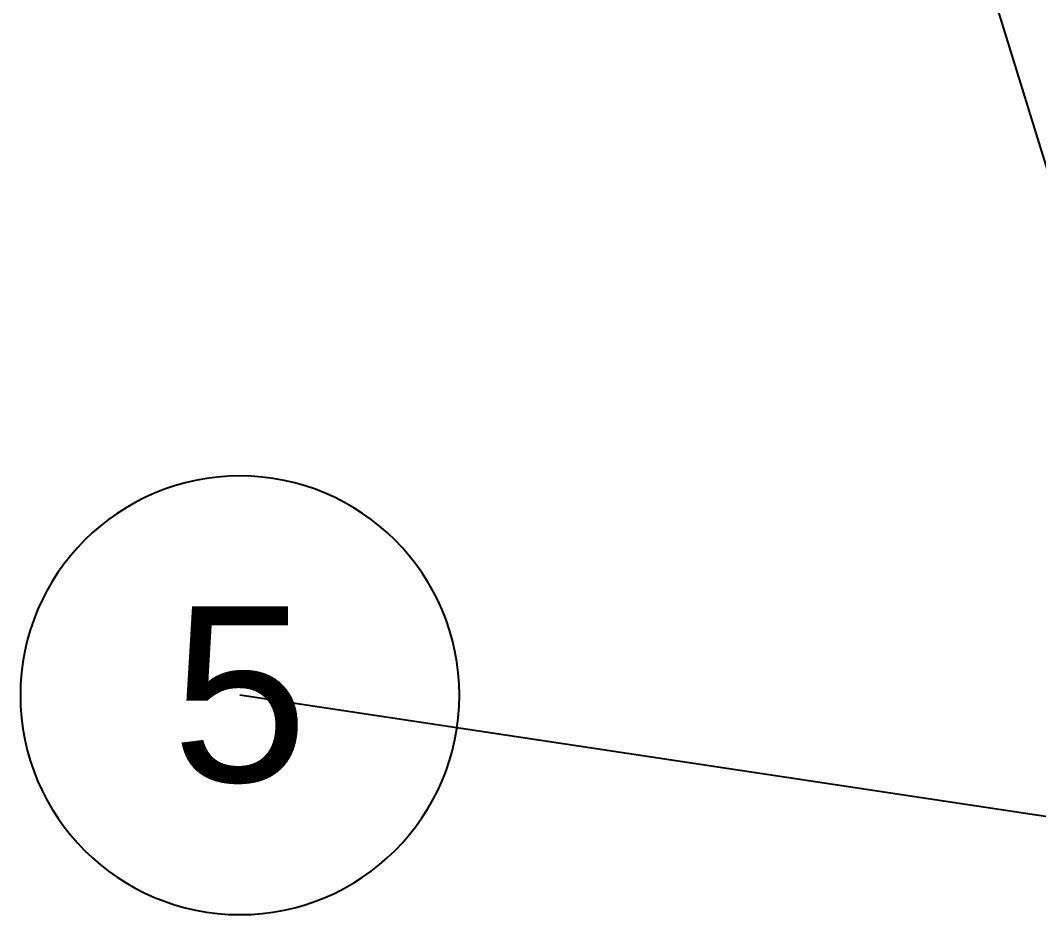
# Model space of a CAD drawing. Header units: millimetres. Extents: x 0 to 210, y 0 to 297.
# Drawn here: x 73.01 to 102.01, y 208.94 to 234.43 of the extents above; entities that cross this region are included whole.
import ezdxf
from ezdxf import colors
from ezdxf.entities.mleader import LeaderData, LeaderLine
from ezdxf.math import Vec2, Vec3

# ---------------------------------------------------------------- set-up
doc = ezdxf.new("R2010")
doc.units = ezdxf.units.MM
doc.header["$LTSCALE"] = 0.75
doc.layers.add('Balloons', color=7, linetype='Continuous', lineweight=25)
doc.styles.get("Standard").update_dxf_attribs({"font": 'arial.ttf'})

# ---------------------------------------------------------------- blocks, each defined once
blk = doc.blocks.new('*B8')
at = {"transparency": 16777216}
for start, end in [(90, 270), (270, 90)]:
    blk.add_arc((0, 0), 6.25, start, end, dxfattribs=at)
at = {"transparency": 16777216, "insert": (0, 0), "char_height": 5, "attachment_point": 5}
blk.add_mtext('5', dxfattribs=at)
blk = doc.blocks.new('*B9')
at = {"transparency": 16777216}
for start, end in [(90, 270), (270, 90)]:
    blk.add_arc((0, 0), 6.25, start, end, dxfattribs=at)
at = {"transparency": 16777216, "insert": (0, 0), "char_height": 5, "attachment_point": 5}
blk.add_mtext('2', dxfattribs=at)

msp = doc.modelspace()

# ---------------------------------------------------------------- leaders
at = {"layer": 'Balloons'}
ml = msp.add_multileader_block('Standard', dxfattribs=at)
ml.set_content('*B9', color=256)
ml.set_leader_properties()
ml.build(insert=Vec2(0, 0))
ml.multileader.update_dxf_attribs({"has_dogleg": 0, "arrow_head_size": 3.5, "block_connection_type": 1})
ctx = ml.context
ctx.base_point, ctx.char_height, ctx.arrow_head_size = Vec3(97.156, 246.703), 3.5, 3.5
ctx.attachment_type = 1
notes = []
notes.append((ctx, [(1, (1, 1, 0), (105.156, 246.703), (-1, 0), 8, [(0, [(106.324, 216.989)], 0, [])])]))
ctx.block.insert = Vec3(97.156, 246.703)
ml = msp.add_multileader_block('Standard', dxfattribs=at)
ml.set_content('*B8', color=256)
ml.set_leader_properties()
ml.build(insert=Vec2(0, 0))
ml.multileader.update_dxf_attribs({"has_dogleg": 0, "arrow_head_size": 3.5, "block_connection_type": 1})
ctx = ml.context
ctx.base_point, ctx.char_height, ctx.arrow_head_size = Vec3(79.265, 215.193), 3.5, 3.5
ctx.attachment_type = 1
notes.append((ctx, [(1, (1, 1, 0), (87.265, 215.193), (-1, 0), 8, [(0, [(108.457, 210.8)], 0, [])])]))
ctx.block.insert = Vec3(79.265, 215.193)
for ctx, leaders in notes:
    for number, flags, end, landing, length, lines in leaders:
        leader = LeaderData()
        leader.index, (leader.has_last_leader_line, leader.has_dogleg_vector, leader.attachment_direction) = number, flags
        leader.last_leader_point, leader.dogleg_vector, leader.dogleg_length = Vec3(end), Vec3(landing), length
        for number, points, colour, breaks in lines:
            line = LeaderLine()
            line.index, line.vertices, line.color, line.breaks = number, Vec3.list(points), colors.encode_raw_color(colour), breaks
            leader.lines.append(line)
        ctx.leaders.append(leader)

doc.saveas('drawing.dxf')
